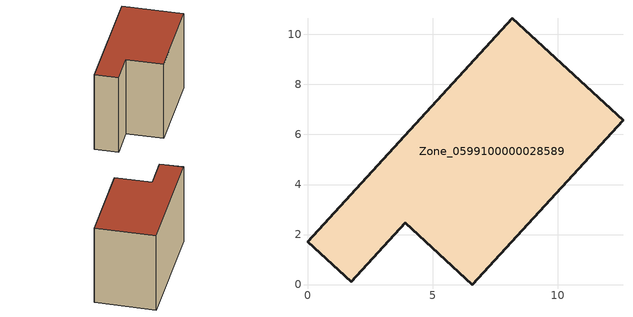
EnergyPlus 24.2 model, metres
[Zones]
Zone_0599100000028589
 floor ground (C_G): 3.9,2.47 1.74,0.12 0,1.72 8.19,10.64 12.61,6.57 6.58,0 z0
 wall outside (C_F): 8.19,10.64 0,1.72 1.74,0.12 3.9,2.47 6.58,0 12.61,6.57 8.19,10.64 z0:8.38
 roof outside (C_R): 6.58,0 12.61,6.57 8.19,10.64 0,1.72 1.74,0.12 3.9,2.47 z8.38
[BUILDING]
Pand.0599100000028589: North Axis=0; Terrain=City; Loads Convergence Tolerance Value=0.04; Temperature Convergence Tolerance Value=0.4; Solar Distribution=FullExterior; Maximum Number of Warmup Days=25; Minimum Number of Warmup Days=1
[Site:Location]
Rotterdam.The.Hague.AP_ZH_NLD Design_Conditions: Latitude=51.96; Longitude=4.45; Time Zone=1; Elevation=-4.5
[SITE:GROUNDTEMPERATURE:BUILDINGSURFACE]
18, 18, 18, 18, 18, 18, 18, 18, 18, 18, 18, 18
[MATERIAL] Thermal Absorptance=0.9; Solar Absorptance=0.7; Visible Absorptance=0.7
Name | Roughness | Thickness | Conductivity | Density | Specific Heat
G.TI.1975-1991 | MediumSmooth | 0.15 | 0.288461 | 540 | 1210
F.TI.1975-1991 | Rough | 0.3 | 0.230769 | 1920 | 840
R.TI.1975-1991 | MediumRough | 0.2 | 0.153846 | 1500 | 1000
[CONSTRUCTION]
C_G: G.TI.1975-1991
C_F: F.TI.1975-1991
C_R: R.TI.1975-1991
[ZONE]
Zone_0599100000028589: Type=1; Multiplier=1; Ceiling Height=Autocalculate; Volume=Autocalculate; Floor Area=autocalculate; Part of Total Floor Area=Yes
[ZONEINFILTRATION:DESIGNFLOWRATE]
Infil_Zone_0599100000028589: Zone or ZoneList or Space or SpaceList=Zone_0599100000028589; Schedule=AlwaysOn; Design Flow Rate Calculation Method=Flow/Area; Flow Rate per Floor Area=0.003; Constant Term Coefficient=1; Temperature Term Coefficient=0; Velocity Term Coefficient=0; Velocity Squared Term Coefficient=0
[HVACTEMPLATE:ZONE:IDEALLOADSAIRSYSTEM]
Zone_0599100000028589: Maximum Heating Supply Air Temperature=50; Minimum Cooling Supply Air Temperature=13; Maximum Heating Supply Air Humidity Ratio=0.0156; Minimum Cooling Supply Air Humidity Ratio=0.0077; Heating Limit=NoLimit; Cooling Limit=NoLimit; Dehumidification Control Type=ConstantSensibleHeatRatio; Cooling Sensible Heat Ratio=0.7; Dehumidification Setpoint=60; Humidification Control Type=None; Humidification Setpoint=30; Outdoor Air Method=None; Outdoor Air Flow Rate per Person=0.00944; Outdoor Air Flow Rate per Zone Floor Area=0; Outdoor Air Flow Rate per Zone=0; Demand Controlled Ventilation Type=None; Outdoor Air Economizer Type=NoEconomizer; Heat Recovery Type=None; Sensible Heat Recovery Effectiveness=0.7; Latent Heat Recovery Effectiveness=0.65
[ZONECONTROL:THERMOSTAT]
ThermostatControl_Zone_0599100000028589: Zone or ZoneList=Zone_0599100000028589; Control Type Schedule=DualSetpointControlType; Control 1=Thermostat_Zone_0599100000028589; Temperature Difference Between Cutout And Setpoint=0
[THERMOSTATSETPOINT:DUALSETPOINT]
Thermostat_Zone_0599100000028589: Heating Setpoint Temperature Schedule=HeatingSetpoint_Zone_0599100000028589; Cooling Setpoint Temperature Schedule=CoolingSetpoint_Zone_0599100000028589
[SCHEDULE:COMPACT]
HeatingSetpoint_Zone_0599100000028589: Through: 12/31, For: AllDays, Until: 24:00, 21
CoolingSetpoint_Zone_0599100000028589: Through: 12/31, For: AllDays, Until: 24:00, 24
DualSetpointControlType: Through: 12/31, For: AllDays, Until: 24:00, 4
AlwaysOn: Through: 12/31, For: AllDays, Until: 24:00, 1
